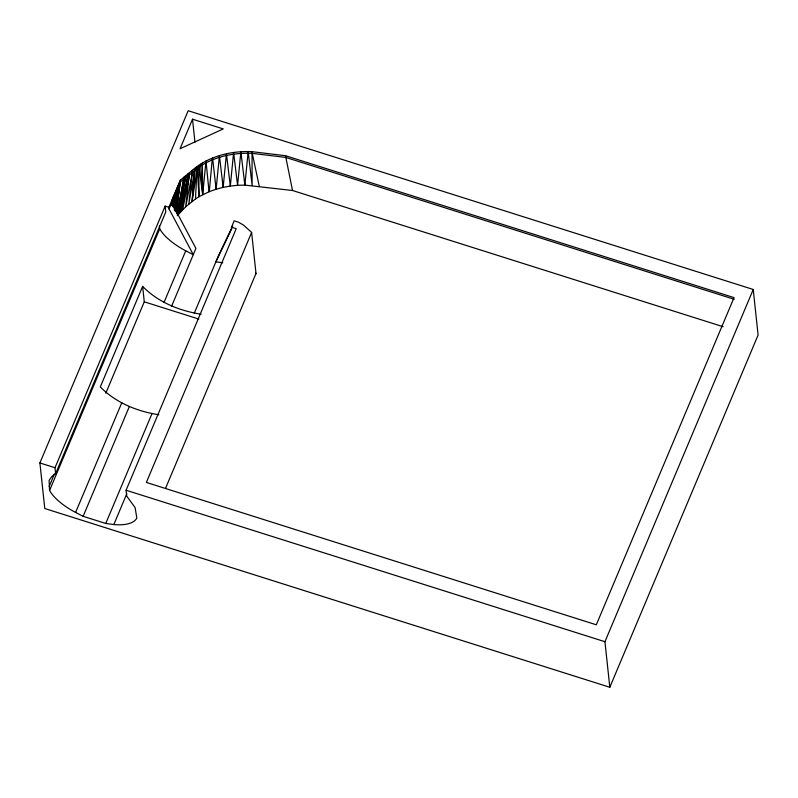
<?xml version="1.0" encoding="UTF-8"?>
<svg xmlns="http://www.w3.org/2000/svg" width="798" height="798" viewBox="0 0 798 798"><rect width="100%" height="100%" fill="white"/><g stroke="black" fill="none" stroke-linecap="round" stroke-linejoin="round"><path stroke-width="1.2" d="M177.256 215.739L185.685 206.762L195.49 198.981L197.096 166.592M195.49 198.981L199.031 196.677L197.276 168.288L192.079 201.425L194.542 168.508M222.802 262.801L215.899 261.834L231.669 228.846L231.49 227.151L234.153 220.837L238.412 222.183L243.48 225.056L251.619 232.418L146.353 482.431L596.296 624.784L734.04 297.614L285.504 155.71L251.869 151.66C233.425 150.852 214.223 154.912 198.802 165.376L199.031 196.677L209.285 191.63L212.338 158.134M192.079 201.425L195.39 167.819L198.802 165.376M205.994 160.937L202.692 194.542L198.981 167.061C214.403 156.598 233.605 152.538 252.048 153.346L285.684 157.406L734.22 299.3M219.42 155.62L216.118 189.226L209.285 191.63M226.452 153.765L223.151 187.37L216.118 189.226L212.587 158.024M233.624 152.448L230.323 186.054L223.151 187.37L219.61 157.306M240.886 151.7L237.575 185.306L230.323 186.054L226.632 155.45M248.168 151.51L244.866 185.116L237.575 185.306L233.804 154.134M172.029 205.485L172.398 198.961M192.418 170.253L188.807 204.029L194.722 170.193M189.455 172.677L185.685 206.762L192.597 171.939M176.637 212.458L180.318 180.149L195.39 167.819M175.819 211.65L179.58 181.894M171.889 205.515L172.577 200.647M174.343 209.974L177.296 187.331M175.131 210.891L178.842 183.65M175.899 211.779L180.498 181.834L198.981 167.061M172.408 205.585L173.385 196.607M174.134 207.3L176.627 188.917M174.652 209.046L177.994 185.685M188.069 173.814L182.712 209.635L189.635 174.363M175.221 211.071L179.759 183.58M173.485 207.35L175.769 190.971M174.154 208.318L177.475 189.016M172.288 205.615L173.565 198.303M174.822 209.176L179.031 185.336M173.715 207.55L176.807 190.602M177.485 214.512L183.819 177.286M172.577 205.984L174.203 194.672M172.767 204.817L174.383 196.358M172.817 206.592L174.912 192.986M181.306 211.131L188.248 175.5L178.582 214.183L185.744 175.71M172.697 206.522L175.091 194.672M173.216 206.064L175.949 192.657M176.767 213.754L183.999 178.971M179.899 212.627L188.248 175.5M177.525 214.542L185.924 177.395M39.9 462.96L188.188 110.723L753.232 289.484L758.1 335.04L609.812 687.278L44.768 508.516L39.9 462.96L55.002 467.738L55.631 473.623L51.91 476.406L49.117 480.366L49.566 490.471A48.329 19.751 22.8 0 0 75.601 512.456L83.142 516.316L105.755 523.468L113.825 524.545A48.329 19.751 22.8 0 0 136.827 518.082L135.101 507.568L126.722 496.117L126.094 490.231L236.208 228.687L231.49 227.151M192.508 119.191L180.089 148.707L223.26 128.927L192.508 119.191L194.961 142.144M55.002 467.738L165.146 206.113L168.887 207.3L169.066 208.986L193.286 254.682L185.744 250.821A48.329 19.751 22.8 0 1 159.71 228.846L159.391 225.894M49.147 486.531L54.454 473.912M55.631 473.623L165.775 211.999L165.146 206.113M49.566 490.471L159.71 228.846M168.887 207.3L180.318 180.149M169.066 208.986L180.498 181.834M201.166 314.203C179.64 310.951 158.054 302.203 142.633 286.392L100.309 386.92C115.73 402.721 137.316 411.489 158.842 414.731M105.805 393.195L144.278 301.814L142.633 286.392M75.601 512.456L121.775 402.791M164.089 302.262L185.744 250.821M83.142 516.316L129.306 406.651M171.63 306.123L195.919 248.417L171.71 202.712L171.53 201.026M105.755 523.468L151.919 413.803M194.243 313.275L218.532 255.569L232.747 225.824M113.825 524.545L126.812 493.703M165.485 488.466L255.998 273.475L251.619 232.418M609.812 687.278L604.944 641.712L753.232 289.484M241.066 153.386L244.866 185.116L292.527 190.503L723.118 326.721M144.278 301.814L198.832 319.07M126.094 490.231L604.944 641.712M255.998 273.475L255.579 273.096L255.789 273.973M251.869 151.66L259.31 186.433M292.527 190.503L285.504 155.71M248.348 153.196L252.128 185.495L252.048 153.346M202.333 163.071L202.692 194.542L200.567 164.218M206.173 162.622L209.026 191.739"/></g></svg>
